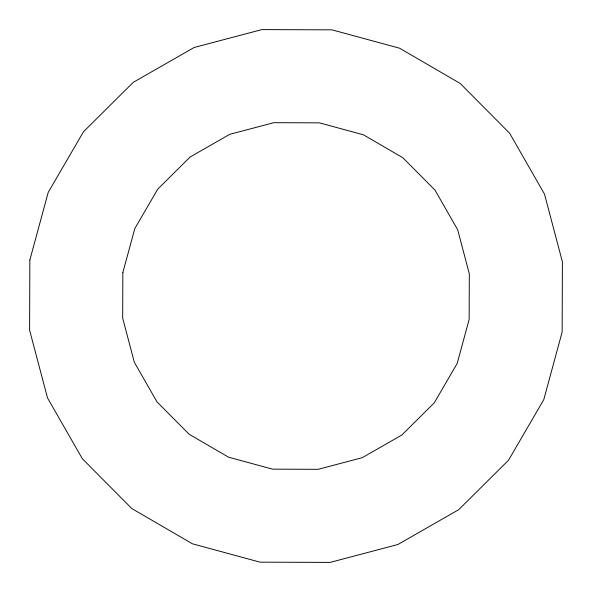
<?xml version="1.0" encoding="UTF-8"?>
<svg xmlns="http://www.w3.org/2000/svg" width="592" height="592" viewBox="0 0 592 592"><rect width="100%" height="100%" fill="white"/><g stroke="black" fill="none" stroke-linecap="round" stroke-linejoin="round"><path stroke-width="0.89" d="M29.844 260.014L29.6 330.129L47.508 397.913L82.355 458.756L131.757 508.506L192.356 543.774L260.014 562.156L330.129 562.4L397.913 544.492L458.756 509.645L508.506 460.243L543.774 399.644L562.156 331.986L562.4 261.871L544.492 194.087L509.645 133.244L460.243 83.494L399.644 48.226L331.986 29.844L261.871 29.6L194.087 47.508L133.244 82.355L83.494 131.757L48.226 192.356L29.844 260.014M122.847 272.586L122.685 318.2L134.34 362.304L157.006 401.887L189.151 434.247L228.571 457.194L272.586 469.153L318.2 469.315L362.304 457.66L401.887 434.994L434.247 402.849L457.194 363.429L469.153 319.414L469.315 273.8L457.66 229.696L434.994 190.113L402.849 157.753L363.429 134.806L319.414 122.847L273.8 122.685L229.696 134.34L190.113 157.006L157.753 189.151L134.806 228.571L122.847 272.586"/></g></svg>
